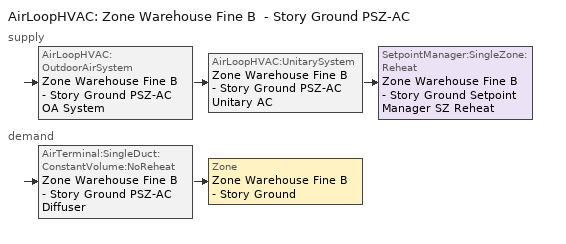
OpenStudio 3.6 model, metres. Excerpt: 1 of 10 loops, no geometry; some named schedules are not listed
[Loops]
AirLoopHVAC 'Zone Warehouse Fine B  - Story Ground PSZ-AC'
 supply: AirLoopHVAC:OutdoorAirSystem 'Zone Warehouse Fine B  - Story Ground PSZ-AC OA System' > AirLoopHVAC:UnitarySystem 'Zone Warehouse Fine B  - Story Ground PSZ-AC Unitary AC' > SetpointManager:SingleZone:Reheat 'Zone Warehouse Fine B  - Story Ground Setpoint Manager SZ Reheat'
 demand: AirTerminal:SingleDuct:ConstantVolume:NoReheat 'Zone Warehouse Fine B  - Story Ground PSZ-AC Diffuser' > Zone 'Zone Warehouse Fine B  - Story Ground'
[Sizing:Zone]
Zone Warehouse Fine B  - Story Ground: Zone Cooling Design Supply Air Temperature Input Method=SupplyAirTemperature; Zone Cooling Design Supply Air Temperature {C}=12.7778; Zone Cooling Design Supply Air Temperature Difference {deltaC}=11.11; Zone Heating Design Supply Air Temperature Input Method=SupplyAirTemperature; Zone Heating Design Supply Air Temperature {C}=50; Zone Heating Design Supply Air Temperature Difference {deltaC}=11.11; Zone Cooling Design Supply Air Humidity Ratio {kg-H2O/kg-air}=0.0085; Zone Heating Design Supply Air Humidity Ratio {kg-H2O/kg-air}=0.008; Cooling Design Air Flow Method=DesignDay; Heating Design Air Flow Method=DesignDay; Account for Dedicated Outdoor Air System=No; Dedicated Outdoor Air System Control Strategy=NeutralSupplyAir; Dedicated Outdoor Air Low Setpoint Temperature for Design {C}=autosize; Dedicated Outdoor Air High Setpoint Temperature for Design {C}=autosize; Zone Load Sizing Method=Sensible Load Only No Latent Load; Zone Latent Cooling Design Supply Air Humidity Ratio Input Method=HumidityRatioDifference; Zone Cooling Design Supply Air Humidity Ratio Difference {kgWater/kgDryAir}=0.005; Zone Latent Heating Design Supply Air Humidity Ratio Input Method=HumidityRatioDifference; Zone Humidification Design Supply Air Humidity Ratio Difference {kgWater/kgDryAir}=0.005
[Zone equipment]
Zone Warehouse Fine B  - Story Ground: Zone Warehouse Fine B  - Story Ground PSZ-AC Diffuser
[AirLoopHVAC]
Zone Warehouse Fine B  - Story Ground PSZ-AC: Availability Schedule=Zone Warehouse Fine B  - Story Ground PSZ-AC Occ Sch; Design Supply Air Flow Rate {m3/s}=autosize; Design Return Air Flow Fraction of Supply Air Flow=1
[Sizing:System]
Zone Warehouse Fine B  - Story Ground PSZ-AC: Type of Load to Size On=Sensible; Design Outdoor Air Flow Rate {m3/s}=Autosize; Central Heating Maximum System Air Flow Ratio=1; Preheat Design Temperature {C}=7.22222; Preheat Design Humidity Ratio {kg-H2O/kg-Air}=0.008; Precool Design Temperature {C}=12.7778; Precool Design Humidity Ratio {kg-H2O/kg-Air}=0.008; Central Cooling Design Supply Air Temperature {C}=12.7778; Central Heating Design Supply Air Temperature {C}=50; Sizing Option=Coincident; 100% Outdoor Air in Cooling=No; 100% Outdoor Air in Heating=No; Central Cooling Design Supply Air Humidity Ratio {kg-H2O/kg-Air}=0.0085; Central Heating Design Supply Air Humidity Ratio {kg-H2O/kg-Air}=0.008; Cooling Design Air Flow Method=DesignDay; Heating Design Air Flow Method=DesignDay; System Outdoor Air Method=ZoneSum; Zone Maximum Outdoor Air Fraction=1; Cooling Supply Air Flow Rate Per Floor Area {m3/s-m2}=0.00996765; Cooling Fraction of Autosized Cooling Supply Air Flow Rate=1; Cooling Supply Air Flow Rate Per Unit Cooling Capacity {m3/s-W}=3.94755e-05; Heating Supply Air Flow Rate Per Floor Area {m3/s-m2}=0.00996765; Heating Fraction of Autosized Heating Supply Air Flow Rate=1; Heating Fraction of Autosized Cooling Supply Air Flow Rate=1; Heating Supply Air Flow Rate Per Unit Heating Capacity {m3/s-W}=3.15882e-05; Cooling Design Capacity Method=CoolingDesignCapacity; Cooling Design Capacity {W}=autosize; Cooling Design Capacity Per Floor Area {W/m2}=234.7; Fraction of Autosized Cooling Design Capacity=1; Heating Design Capacity Method=HeatingDesignCapacity; Heating Design Capacity {W}=autosize; Heating Design Capacity Per Floor Area {W/m2}=157; Fraction of Autosized Heating Design Capacity=1; Central Cooling Capacity Control Method=OnOff; Occupant Diversity=autosize
[SetpointManager:SingleZone:Reheat]
Zone Warehouse Fine B  - Story Ground Setpoint Manager SZ Reheat: Minimum Supply Air Temperature {C}=12.7778; Maximum Supply Air Temperature {C}=50; Control Zone=Zone Warehouse Fine B  - Story Ground; Setpoint Node or NodeList=Zone Warehouse Fine B  - Story Ground PSZ-AC Supply Outlet Node
[Coil:Heating:Gas]
Zone Warehouse Fine B  - Story Ground PSZ-AC Gas Htg Coil 9kBtu/hr 0.8 Thermal Eff: Availability Schedule=Always On Discrete; Gas Burner Efficiency=0.8; Nominal Capacity {W}=AutoSize; Parasitic Electric Load {W}=0; Parasitic Gas Load {W}=0
[Coil:Heating:Electric]
Zone Warehouse Fine B  - Story Ground PSZ-AC No Heat: Availability Schedule=Always Off Discrete; Efficiency=1; Nominal Capacity {W}=0
[Coil:Cooling:DX:SingleSpeed]
Zone Warehouse Fine B  - Story Ground PSZ-AC 1spd DX AC Clg Coil 3kBtu/hr 9.7SEER: Availability Schedule=Always On Discrete; Rated Total Cooling Capacity {W}=autosize; Rated Sensible Heat Ratio=autosize; Rated COP {W/W}=3.14722; Rated Air Flow Rate {m3/s}=autosize; Rated Evaporator Fan Power Per Volume Flow Rate 2017 {W/(m3/s)}=773.3; Rated Evaporator Fan Power Per Volume Flow Rate 2023 {W/(m3/s)}=934.4; Total Cooling Capacity Function of Temperature Curve=DOE Ref DX Clg Coil Cool-Cap-fT; Total Cooling Capacity Function of Flow Fraction Curve=DOE Ref DX Clg Coil Cool-CAP-fFlow; Energy Input Ratio Function of Temperature Curve=DOE Ref DX Clg Coil Cool-EIR-fT; Energy Input Ratio Function of Flow Fraction Curve=DOE Ref DX Clg Coil Cool-EIR-fFlow; Part Load Fraction Correlation Curve=DOE Ref DX Clg Coil Cool-PLF-fPLR; Minimum Outdoor Dry-Bulb Temperature for Compressor Operation {C}=-25; Nominal Time for Condensate Removal to Begin {s}=0; Ratio of Initial Moisture Evaporation Rate and Steady State Latent Capacity=0; Maximum Cycling Rate {cycles/hr}=0; Latent Capacity Time Constant {s}=0; Condenser Type=AirCooled; Evaporative Condenser Effectiveness=0.9; Evaporative Condenser Air Flow Rate {m3/s}=autosize; Evaporative Condenser Pump Rated Power Consumption {W}=autosize; Crankcase Heater Capacity {W}=0; Maximum Outdoor Dry-Bulb Temperature for Crankcase Heater Operation {C}=10; Basin Heater Capacity {W/K}=0; Basin Heater Setpoint Temperature {C}=2
[Fan:OnOff]
Zone Warehouse Fine B  - Story Ground PSZ-AC Fan: Availability Schedule=Always On Discrete; Fan Total Efficiency=0.53625; Pressure Rise {Pa}=622.722; Maximum Flow Rate {m3/s}=autosize; Motor Efficiency=0.825; Motor In Airstream Fraction=1; Fan Power Ratio Function of Speed Ratio Curve=Fan On Off Power Curve 2; Fan Efficiency Ratio Function of Speed Ratio Curve=Fan On Off Efficiency Curve 2
[AirLoopHVAC:UnitarySystem]
Zone Warehouse Fine B  - Story Ground PSZ-AC Unitary AC: Control Type=Load; Controlling Zone or Thermostat Location=Zone Warehouse Fine B  - Story Ground; Dehumidification Control Type=None; Availability Schedule=Outage Availability Schedule; Supply Fan=Zone Warehouse Fine B  - Story Ground PSZ-AC Fan; Fan Placement=DrawThrough; Supply Air Fan Operating Mode Schedule=Zone Warehouse Fine B  - Story Ground PSZ-AC Occ Sch; Heating Coil=Zone Warehouse Fine B  - Story Ground PSZ-AC Gas Htg Coil 9kBtu/hr 0.8 Thermal Eff; DX Heating Coil Sizing Ratio=1; Cooling Coil=Zone Warehouse Fine B  - Story Ground PSZ-AC 1spd DX AC Clg Coil 3kBtu/hr 9.7SEER; Use DOAS DX Cooling Coil=No; DOAS DX Cooling Coil Leaving Minimum Air Temperature {C}=2; Latent Load Control=SensibleOnlyLoadControl; Supplemental Heating Coil=Zone Warehouse Fine B  - Story Ground PSZ-AC No Heat; Supply Air Flow Rate During Cooling Operation {m3/s}=Autosize; Supply Air Flow Rate During Heating Operation {m3/s}=Autosize; Supply Air Flow Rate When No Cooling or Heating is Required {m3/s}=Autosize; Maximum Supply Air Temperature {C}=80; Maximum Outdoor Dry-Bulb Temperature for Supplemental Heater Operation {C}=21; Maximum Cycling Rate {cycles/hr}=2.5; Heat Pump Time Constant {s}=60; Fraction of On-Cycle Power Use=0.01; Heat Pump Fan Delay Time {s}=60; Ancilliary On-Cycle Electric Power {W}=0; Ancilliary Off-Cycle Electric Power {W}=0
[Controller:OutdoorAir]
Zone Warehouse Fine B  - Story Ground PSZ-AC OA System Controller: Minimum Outdoor Air Flow Rate {m3/s}=autosize; Maximum Outdoor Air Flow Rate {m3/s}=Autosize; Economizer Control Type=NoEconomizer; Economizer Control Action Type=ModulateFlow; Economizer Maximum Limit Dry-Bulb Temperature {C}=28; Economizer Maximum Limit Enthalpy {J/kg}=64000; Lockout Type=LockoutWithCompressor; Minimum Limit Type=FixedMinimum; Minimum Outdoor Air Schedule=Always On Discrete; Controller Mechanical Ventilation=Controller Mechanical Ventilation 3; High Humidity Control=No; Heat Recovery Bypass Control Type=BypassWhenWithinEconomizerLimits
[Controller:MechanicalVentilation]
Controller Mechanical Ventilation 3: Availability Schedule=Always On Discrete
[AirLoopHVAC:OutdoorAirSystem]
Zone Warehouse Fine B  - Story Ground PSZ-AC OA System: Controller=Zone Warehouse Fine B  - Story Ground PSZ-AC OA System Controller
[AirTerminal:SingleDuct:ConstantVolume:NoReheat]
Zone Warehouse Fine B  - Story Ground PSZ-AC Diffuser: Availability Schedule=Always On Discrete; Maximum Air Flow Rate {m3/s}=AutoSize
[Schedule:Constant]
Name | Value
Always On Discrete | 1
Always Off Discrete | 0
[Schedule:Ruleset]
Zone Warehouse Fine B  - Story Ground PSZ-AC Occ Sch: Default Day Schedule=Zone Warehouse Fine B  - Story Ground PSZ-AC Occ Sch Default; Summer Design Day Schedule=Zone Warehouse Fine B  - Story Ground PSZ-AC Occ Sch Summer Design Day; Winter Design Day Schedule=Zone Warehouse Fine B  - Story Ground PSZ-AC Occ Sch Winter Design Day
[Schedule:Day]
Zone Warehouse Fine B  - Story Ground PSZ-AC Occ Sch Default; Zone Warehouse Fine B  - Story Ground PSZ-AC Occ Sch Sunday: 24, 0, 0
Zone Warehouse Fine B  - Story Ground PSZ-AC Occ Sch Winter Design Day; Zone Warehouse Fine B  - Story Ground PSZ-AC Occ Sch Summer Design Day: 24, 0, 1
Schedule Day 73; Schedule Day 74; Schedule Day 75; Schedule Day 76; Schedule Day 77; Schedule Day 78; Schedule Day 79; Schedule Day 80: 1, 0, 0, 2, 0, 0, 3, 0, 0, 4, 0, 0, 5, 0, 0, 6, 0, 0, 7, 0, 0, 8, 0, 0, 9, 0, 0, 10, 0, 0, 11, 0, 0, 12, 0, 0, 13, 0, 0, 14, 0, 0, 15, 0, 0, 16, 0, 0, 17, 0, 0, 18, 0, 0, 19, 0, 0, 20, 0, 0, 21, 0, 0, 22, 0, 0, 23, 0, 0, 24, 0, 0
[Schedule:Rule] Schedule Ruleset=Zone Warehouse Fine B  - Story Ground PSZ-AC Occ Sch; Apply Sunday=Yes; Apply Monday=Yes; Apply Tuesday=Yes; Apply Wednesday=Yes; Apply Friday=Yes; Apply Saturday=Yes; Date Specification Type=DateRange
Name | Rule Order | Day Schedule | Start Month | Start Day | End Month | End Day | Apply Thursday
Zone Warehouse Fine B  - Story Ground PSZ-AC Occ Sch Sunday Rule | 8 | Zone Warehouse Fine B  - Story Ground PSZ-AC Occ Sch Sunday | 1 | 1 | 12 | 31
Zone Warehouse Fine B  - Story Ground PSZ-AC Occ Sch Outage Day 35 | 7 | Schedule Day 73 | 2 | 4 | 2 | 4 | Yes
Zone Warehouse Fine B  - Story Ground PSZ-AC Occ Sch Outage Day 36 | 6 | Schedule Day 74 | 2 | 5 | 2 | 5 | Yes
Zone Warehouse Fine B  - Story Ground PSZ-AC Occ Sch Outage Day 37 | 5 | Schedule Day 75 | 2 | 6 | 2 | 6 | Yes
Zone Warehouse Fine B  - Story Ground PSZ-AC Occ Sch Outage Day 38 | 4 | Schedule Day 76 | 2 | 7 | 2 | 7 | Yes
Zone Warehouse Fine B  - Story Ground PSZ-AC Occ Sch Outage Day 39 | 3 | Schedule Day 77 | 2 | 8 | 2 | 8 | Yes
Zone Warehouse Fine B  - Story Ground PSZ-AC Occ Sch Outage Day 40 | 2 | Schedule Day 78 | 2 | 9 | 2 | 9 | Yes
Zone Warehouse Fine B  - Story Ground PSZ-AC Occ Sch Outage Day 41 | 1 | Schedule Day 79 | 2 | 10 | 2 | 10 | Yes
Zone Warehouse Fine B  - Story Ground PSZ-AC Occ Sch Outage Day 42 | 0 | Schedule Day 80 | 2 | 11 | 2 | 11 | Yes
[Curve:Exponent]
Fan On Off Power Curve 2: Coefficient1 Constant=1; Coefficient2 Constant=0; Coefficient3 Constant=0; Minimum Value of x=0; Maximum Value of x=1
[Curve:Cubic] Coefficient1 Constant=1; Coefficient2 x=0; Coefficient3 x**2=0; Coefficient4 x**3=0
Name | Minimum Value of x | Maximum Value of x
Fan On Off Efficiency Curve 2 | 0 | 1
DOE Ref DX Clg Coil Cool-CAP-fFlow; DOE Ref DX Clg Coil Cool-EIR-fFlow | -100 | 100
[Curve:Biquadratic] Minimum Value of x=-100; Maximum Value of x=100; Minimum Value of y=-100; Maximum Value of y=100
Name | Coefficient1 Constant | Coefficient2 x | Coefficient3 x**2 | Coefficient4 y | Coefficient5 y**2 | Coefficient6 x*y
DOE Ref DX Clg Coil Cool-Cap-fT | 0.971212 | -0.0152755 | 0.00144345 | -0.00039321 | -6.8364e-06 | -0.000290596
DOE Ref DX Clg Coil Cool-EIR-fT | 0.286871 | 0.0239022 | -0.000810648 | 0.0134585 | 0.000338936 | -0.000487004
[Curve:Quadratic]
DOE Ref DX Clg Coil Cool-PLF-fPLR: Coefficient1 Constant=0.909496; Coefficient2 x=0.0986477; Coefficient3 x**2=-0.00819488; Minimum Value of x=0; Maximum Value of x=1
